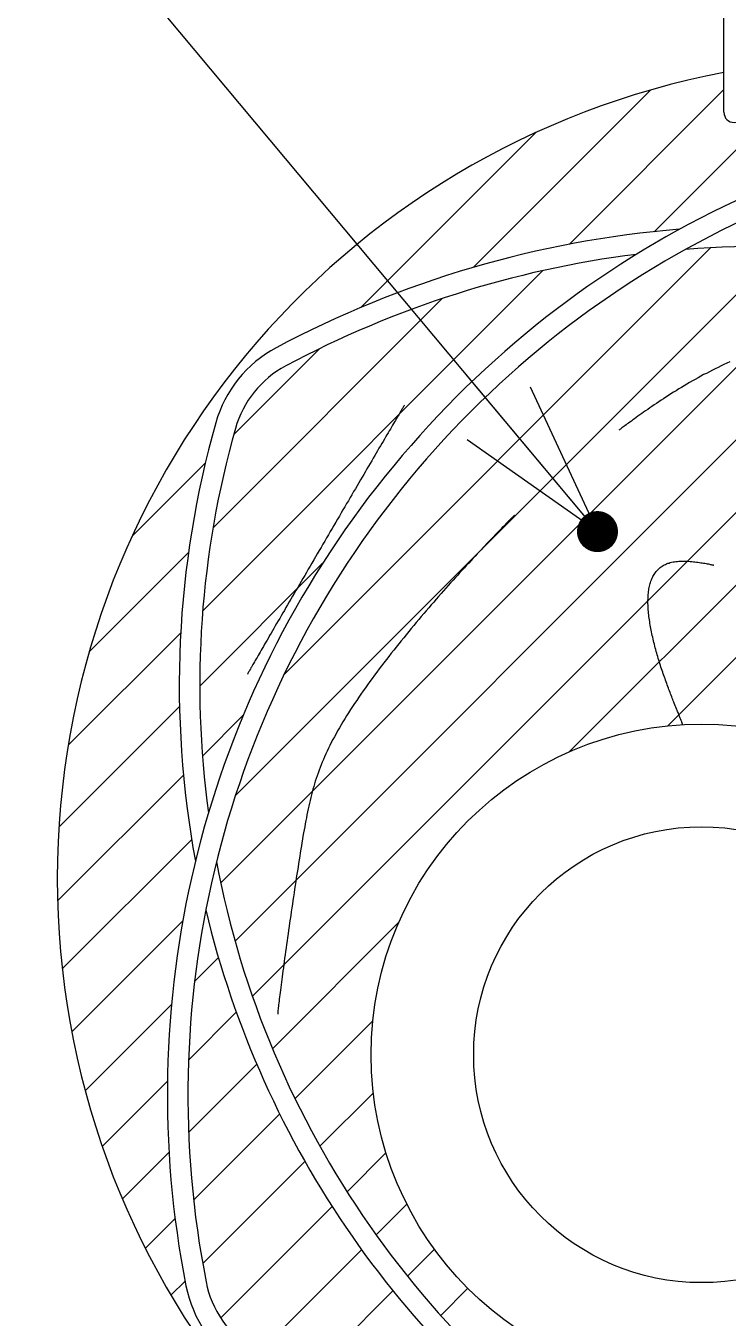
# Model space of a CAD drawing. Extents: x 443 to 1217, y -1921 to -677.
# Drawn here: x 555.49 to 564.62, y -1448.33 to -1431.55 of the extents above; entities that cross this region are included whole.
import ezdxf

# ---------------------------------------------------------------- set-up
doc = ezdxf.new("R2010")
doc.units = 0
doc.header["$MEASUREMENT"] = 0
doc.layers.get('0').update_dxf_attribs({"linetype": 'CONTINUOUS'})
for name, color, linetype in [('2', 2, 'CONTINUOUS'), ('3', 8, 'CONTINUOUS'), ('5', 7, 'CONTINUOUS')]:
    doc.layers.add(name, color=color, linetype=linetype)

# ---------------------------------------------------------------- blocks, each defined once
blk = doc.blocks.new('OPEN330A')
at = {"color": 0}
for q in [(30, 8.0385), (30, -8.0385), (40, 0)]:
    blk.add_line((0, 0), q, dxfattribs=at)
blk = doc.blocks.new('NEGDOTSMALL')
at = {"color": 0, "const_width": 4}
blk.add_lwpolyline([(-2, 0, 1), (2, 0, 1), (-2, 0)], format="xyb", dxfattribs=at)

msp = doc.modelspace()

# ---------------------------------------------------------------- linework, layer by layer
at = {"color": 7, "linetype": 'Continuous'}
msp.add_line((562.918, -1438.114), (544.072, -1415.57), dxfattribs=at)
at = {"layer": '2', "color": 8, "linetype": 'Continuous'}
for p, q in [((563.654, -1434.22), (565.89, -1431.984)), ((561.308, -1434.682), (563.612, -1432.378)), ((562.549, -1434.384), (564.56, -1432.373)), ((559.846, -1435.202), (562.116, -1432.933)), ((558.024, -1442.676), (566.236, -1434.464)), ((558.214, -1441.544), (565.343, -1434.415)), ((558.847, -1439.969), (564.387, -1434.429)), ((558.211, -1443.431), (567.075, -1434.566)), ((557.791, -1439.141), (562.206, -1434.727)), ((558.436, -1444.147), (567.869, -1434.714)), ((562.551, -1440.974), (568.623, -1434.902)), ((557.925, -1438.066), (560.902, -1435.088)), ((563.83, -1440.638), (569.341, -1435.126)), ((558.193, -1436.855), (559.311, -1435.738)), ((556.871, -1438.177), (557.824, -1437.225)), ((556.317, -1439.674), (557.606, -1438.384)), ((557.753, -1440.121), (559.348, -1438.526)), ((556.043, -1440.889), (557.505, -1439.427)), ((555.922, -1441.952), (557.489, -1440.385)), ((557.787, -1441.029), (558.317, -1440.499)), ((555.906, -1442.91), (557.54, -1441.275)), ((555.966, -1443.792), (557.647, -1442.111)), ((556.089, -1444.61), (557.532, -1443.167)), ((558.697, -1444.829), (560.337, -1443.188)), ((557.684, -1443.957), (557.995, -1443.646)), ((556.265, -1445.377), (557.385, -1444.257)), ((557.606, -1444.978), (558.227, -1444.356)), ((558.99, -1445.477), (560.001, -1444.466)), ((557.607, -1445.918), (558.493, -1445.032)), ((556.485, -1446.098), (557.332, -1445.251)), ((559.313, -1446.096), (560.007, -1445.402)), ((557.672, -1446.795), (558.791, -1445.676)), ((556.747, -1446.778), (557.353, -1446.173)), ((559.665, -1446.686), (560.171, -1446.18)), ((557.79, -1447.619), (559.117, -1446.292)), ((558.025, -1448.326), (559.472, -1446.879)), ((560.045, -1447.248), (560.443, -1446.85)), ((557.045, -1447.422), (557.432, -1447.035)), ((558.514, -1448.779), (559.854, -1447.439)), ((560.451, -1447.784), (560.801, -1447.434)), ((557.378, -1448.031), (557.561, -1447.848)), ((560.883, -1448.293), (561.235, -1447.941)), ((559.11, -1449.125), (560.261, -1447.973))]:
    msp.add_line(p, q, dxfattribs=at)
at = {"layer": '3', "color": 3, "linetype": 'Continuous'}
msp.add_line((564.56, -1432.669), (564.56, -1429.032), dxfattribs=at)
at = {"layer": '3', "color": 3}
for p, q in [((564.41, -1436.019), (564.372, -1436.039)), ((564.447, -1436.001), (564.41, -1436.019)), ((564.485, -1435.983), (564.447, -1436.001)), ((564.523, -1435.963), (564.485, -1435.983)), ((564.561, -1435.945), (564.523, -1435.963)), ((564.6, -1435.927), (564.561, -1435.945)), ((564.638, -1435.911), (564.6, -1435.927)), ((564.115, -1436.178), (564.079, -1436.2)), ((564.151, -1436.158), (564.115, -1436.178)), ((564.187, -1436.138), (564.151, -1436.158)), ((564.224, -1436.116), (564.187, -1436.138)), ((564.261, -1436.096), (564.224, -1436.116)), ((564.297, -1436.076), (564.261, -1436.096)), ((564.335, -1436.059), (564.297, -1436.076)), ((564.372, -1436.039), (564.335, -1436.059)), ((563.84, -1436.346), (563.807, -1436.368)), ((563.872, -1436.326), (563.84, -1436.346)), ((563.906, -1436.304), (563.872, -1436.326)), ((563.94, -1436.284), (563.906, -1436.304)), ((563.974, -1436.262), (563.94, -1436.284)), ((564.009, -1436.242), (563.974, -1436.262)), ((564.044, -1436.22), (564.009, -1436.242)), ((564.079, -1436.2), (564.044, -1436.22)), ((560.378, -1436.526), (560.371, -1436.538)), ((560.384, -1436.516), (560.378, -1436.526)), ((560.39, -1436.506), (560.384, -1436.516)), ((560.395, -1436.498), (560.39, -1436.506)), ((560.399, -1436.49), (560.395, -1436.498)), ((560.403, -1436.484), (560.399, -1436.49)), ((560.406, -1436.48), (560.403, -1436.484)), ((560.408, -1436.476), (560.406, -1436.48)), ((560.41, -1436.474), (560.408, -1436.476)), ((560.411, -1436.472), (560.41, -1436.474)), ((563.57, -1436.528), (563.543, -1436.546)), ((563.597, -1436.508), (563.57, -1436.528)), ((563.625, -1436.488), (563.597, -1436.508)), ((563.654, -1436.47), (563.625, -1436.488)), ((563.683, -1436.45), (563.654, -1436.47)), ((563.713, -1436.43), (563.683, -1436.45)), ((563.744, -1436.408), (563.713, -1436.43)), ((563.775, -1436.388), (563.744, -1436.408)), ((563.807, -1436.368), (563.775, -1436.388)), ((560.281, -1436.69), (560.269, -1436.712)), ((560.293, -1436.67), (560.281, -1436.69)), ((560.305, -1436.65), (560.293, -1436.67)), ((560.316, -1436.63), (560.305, -1436.65)), ((560.327, -1436.612), (560.316, -1436.63)), ((560.337, -1436.596), (560.327, -1436.612)), ((560.346, -1436.58), (560.337, -1436.596)), ((560.355, -1436.564), (560.346, -1436.58)), ((560.363, -1436.552), (560.355, -1436.564)), ((560.371, -1436.538), (560.363, -1436.552)), ((563.34, -1436.692), (563.322, -1436.704)), ((563.359, -1436.678), (563.34, -1436.692)), ((563.379, -1436.662), (563.359, -1436.678)), ((563.4, -1436.648), (563.379, -1436.662)), ((563.421, -1436.632), (563.4, -1436.648)), ((563.444, -1436.616), (563.421, -1436.632)), ((563.467, -1436.598), (563.444, -1436.616)), ((563.492, -1436.582), (563.467, -1436.598)), ((563.517, -1436.564), (563.492, -1436.582)), ((563.543, -1436.546), (563.517, -1436.564)), ((560.182, -1436.858), (560.166, -1436.886)), ((560.198, -1436.832), (560.182, -1436.858)), ((560.213, -1436.806), (560.198, -1436.832)), ((560.228, -1436.782), (560.213, -1436.806)), ((560.242, -1436.758), (560.228, -1436.782)), ((560.255, -1436.734), (560.242, -1436.758)), ((560.269, -1436.712), (560.255, -1436.734)), ((563.202, -1436.792), (563.196, -1436.796)), ((563.208, -1436.788), (563.202, -1436.792)), ((563.216, -1436.782), (563.208, -1436.788)), ((563.226, -1436.776), (563.216, -1436.782)), ((563.236, -1436.768), (563.226, -1436.776)), ((563.248, -1436.76), (563.236, -1436.768)), ((563.26, -1436.75), (563.248, -1436.76)), ((563.274, -1436.74), (563.26, -1436.75)), ((563.289, -1436.728), (563.274, -1436.74)), ((563.305, -1436.716), (563.289, -1436.728)), ((563.322, -1436.704), (563.305, -1436.716)), ((560.08, -1437.032), (560.062, -1437.064)), ((560.098, -1437.002), (560.08, -1437.032)), ((560.116, -1436.972), (560.098, -1437.002)), ((560.133, -1436.942), (560.116, -1436.972)), ((560.15, -1436.914), (560.133, -1436.942)), ((560.166, -1436.886), (560.15, -1436.914)), ((559.985, -1437.195), (559.965, -1437.229)), ((560.005, -1437.161), (559.985, -1437.195)), ((560.024, -1437.127), (560.005, -1437.161)), ((560.043, -1437.095), (560.024, -1437.127)), ((560.062, -1437.064), (560.043, -1437.095)), ((559.882, -1437.371), (559.861, -1437.407)), ((559.903, -1437.335), (559.882, -1437.371)), ((559.924, -1437.299), (559.903, -1437.335)), ((559.945, -1437.263), (559.924, -1437.299)), ((559.965, -1437.229), (559.945, -1437.263)), ((559.795, -1437.519), (559.773, -1437.557)), ((559.817, -1437.481), (559.795, -1437.519)), ((559.839, -1437.443), (559.817, -1437.481)), ((559.861, -1437.407), (559.839, -1437.443)), ((559.705, -1437.673), (559.682, -1437.713)), ((559.728, -1437.635), (559.705, -1437.673)), ((559.75, -1437.595), (559.728, -1437.635)), ((559.773, -1437.557), (559.75, -1437.595)), ((559.589, -1437.871), (559.565, -1437.913)), ((559.612, -1437.831), (559.589, -1437.871)), ((559.636, -1437.791), (559.612, -1437.831)), ((559.659, -1437.751), (559.636, -1437.791)), ((559.682, -1437.713), (559.659, -1437.751)), ((559.494, -1438.035), (559.47, -1438.075)), ((559.518, -1437.993), (559.494, -1438.035)), ((559.542, -1437.953), (559.518, -1437.993)), ((559.565, -1437.913), (559.542, -1437.953)), ((561.713, -1438.031), (561.697, -1438.047)), ((561.727, -1438.015), (561.713, -1438.031)), ((561.741, -1438.001), (561.727, -1438.015)), ((561.755, -1437.989), (561.741, -1438.001)), ((561.767, -1437.975), (561.755, -1437.989)), ((561.778, -1437.965), (561.767, -1437.975)), ((561.789, -1437.953), (561.778, -1437.965)), ((561.798, -1437.945), (561.789, -1437.953)), ((561.807, -1437.935), (561.798, -1437.945)), ((561.815, -1437.927), (561.807, -1437.935)), ((561.821, -1437.921), (561.815, -1437.927)), ((561.827, -1437.915), (561.821, -1437.921)), ((561.832, -1437.911), (561.827, -1437.915)), ((561.836, -1437.907), (561.832, -1437.911)), ((561.838, -1437.905), (561.836, -1437.907)), ((561.84, -1437.903), (561.838, -1437.905)), ((561.84, -1437.903), (561.84, -1437.903)), ((559.399, -1438.196), (559.375, -1438.238)), ((559.423, -1438.156), (559.399, -1438.196)), ((559.447, -1438.114), (559.423, -1438.156)), ((559.47, -1438.075), (559.447, -1438.114)), ((561.546, -1438.202), (561.524, -1438.226)), ((561.567, -1438.18), (561.546, -1438.202)), ((561.588, -1438.158), (561.567, -1438.18)), ((561.608, -1438.138), (561.588, -1438.158)), ((561.627, -1438.118), (561.608, -1438.138)), ((561.646, -1438.098), (561.627, -1438.118)), ((561.664, -1438.081), (561.646, -1438.098)), ((561.681, -1438.063), (561.664, -1438.081)), ((561.697, -1438.047), (561.681, -1438.063)), ((559.303, -1438.36), (559.279, -1438.402)), ((559.327, -1438.32), (559.303, -1438.36)), ((559.351, -1438.278), (559.327, -1438.32)), ((559.375, -1438.238), (559.351, -1438.278)), ((561.38, -1438.378), (561.354, -1438.404)), ((561.406, -1438.35), (561.38, -1438.378)), ((561.431, -1438.324), (561.406, -1438.35)), ((561.455, -1438.298), (561.431, -1438.324)), ((561.478, -1438.274), (561.455, -1438.298)), ((561.502, -1438.248), (561.478, -1438.274)), ((561.524, -1438.226), (561.502, -1438.248)), ((559.209, -1438.524), (559.185, -1438.564)), ((559.232, -1438.482), (559.209, -1438.524)), ((559.256, -1438.442), (559.232, -1438.482)), ((559.279, -1438.402), (559.256, -1438.442)), ((561.246, -1438.522), (561.218, -1438.552)), ((561.274, -1438.492), (561.246, -1438.522)), ((561.301, -1438.462), (561.274, -1438.492)), ((561.328, -1438.434), (561.301, -1438.462)), ((561.354, -1438.404), (561.328, -1438.434)), ((563.772, -1438.554), (563.786, -1438.546)), ((563.786, -1438.546), (563.8, -1438.54)), ((563.8, -1438.54), (563.816, -1438.532)), ((563.816, -1438.532), (563.831, -1438.526)), ((563.831, -1438.526), (563.847, -1438.522)), ((563.847, -1438.522), (563.864, -1438.516)), ((563.864, -1438.516), (563.881, -1438.512)), ((563.881, -1438.512), (563.899, -1438.508)), ((563.899, -1438.508), (563.917, -1438.506)), ((563.917, -1438.506), (563.936, -1438.504)), ((563.936, -1438.504), (563.956, -1438.502)), ((563.956, -1438.502), (563.976, -1438.5)), ((563.976, -1438.5), (563.996, -1438.498)), ((563.996, -1438.498), (564.017, -1438.498)), ((564.017, -1438.498), (564.037, -1438.498)), ((564.037, -1438.498), (564.058, -1438.498)), ((564.058, -1438.498), (564.079, -1438.5)), ((564.079, -1438.5), (564.1, -1438.5)), ((564.1, -1438.5), (564.121, -1438.502)), ((564.121, -1438.502), (564.142, -1438.504)), ((564.142, -1438.504), (564.163, -1438.506)), ((564.163, -1438.506), (564.183, -1438.508)), ((564.183, -1438.508), (564.203, -1438.51)), ((564.203, -1438.51), (564.223, -1438.512)), ((564.223, -1438.512), (564.242, -1438.516)), ((564.242, -1438.516), (564.261, -1438.518)), ((564.261, -1438.518), (564.279, -1438.52)), ((564.279, -1438.52), (564.296, -1438.524)), ((564.296, -1438.524), (564.313, -1438.526)), ((564.313, -1438.526), (564.329, -1438.528)), ((564.329, -1438.528), (564.344, -1438.532)), ((564.344, -1438.532), (564.358, -1438.534)), ((564.358, -1438.534), (564.371, -1438.536)), ((564.371, -1438.536), (564.383, -1438.54)), ((564.383, -1438.54), (564.394, -1438.542)), ((564.394, -1438.542), (564.404, -1438.544)), ((564.404, -1438.544), (564.413, -1438.544)), ((564.413, -1438.544), (564.42, -1438.546)), ((564.42, -1438.546), (564.426, -1438.548)), ((564.426, -1438.548), (564.43, -1438.548)), ((559.115, -1438.684), (559.092, -1438.724)), ((559.138, -1438.644), (559.115, -1438.684)), ((559.162, -1438.604), (559.138, -1438.644)), ((559.185, -1438.564), (559.162, -1438.604)), ((561.072, -1438.712), (561.042, -1438.746)), ((561.102, -1438.68), (561.072, -1438.712)), ((561.131, -1438.646), (561.102, -1438.68)), ((561.161, -1438.614), (561.131, -1438.646)), ((561.19, -1438.584), (561.161, -1438.614)), ((561.218, -1438.552), (561.19, -1438.584)), ((563.624, -1438.728), (563.631, -1438.712)), ((563.631, -1438.712), (563.638, -1438.698)), ((563.638, -1438.698), (563.645, -1438.684)), ((563.645, -1438.684), (563.653, -1438.672)), ((563.653, -1438.672), (563.662, -1438.658)), ((563.662, -1438.658), (563.67, -1438.646)), ((563.67, -1438.646), (563.68, -1438.634)), ((563.68, -1438.634), (563.689, -1438.622)), ((563.689, -1438.622), (563.7, -1438.612)), ((563.7, -1438.612), (563.711, -1438.6)), ((563.711, -1438.6), (563.722, -1438.59)), ((563.722, -1438.59), (563.734, -1438.58)), ((563.734, -1438.58), (563.746, -1438.572)), ((563.746, -1438.572), (563.759, -1438.562)), ((563.759, -1438.562), (563.772, -1438.554)), ((559.001, -1438.878), (558.979, -1438.916)), ((559.024, -1438.84), (559.001, -1438.878)), ((559.046, -1438.802), (559.024, -1438.84)), ((559.069, -1438.762), (559.046, -1438.802)), ((559.092, -1438.724), (559.069, -1438.762)), ((560.918, -1438.884), (560.886, -1438.92)), ((560.949, -1438.85), (560.918, -1438.884)), ((560.98, -1438.814), (560.949, -1438.85)), ((561.011, -1438.78), (560.98, -1438.814)), ((561.042, -1438.746), (561.011, -1438.78)), ((563.582, -1438.894), (563.584, -1438.876)), ((563.584, -1438.876), (563.587, -1438.858)), ((563.587, -1438.858), (563.59, -1438.84)), ((563.59, -1438.84), (563.594, -1438.824)), ((563.594, -1438.824), (563.598, -1438.806)), ((563.598, -1438.806), (563.603, -1438.79)), ((563.603, -1438.79), (563.607, -1438.774)), ((563.607, -1438.774), (563.613, -1438.758)), ((563.613, -1438.758), (563.618, -1438.742)), ((563.618, -1438.742), (563.624, -1438.728)), ((558.914, -1439.028), (558.893, -1439.066)), ((558.935, -1438.992), (558.914, -1439.028)), ((558.957, -1438.954), (558.935, -1438.992)), ((558.979, -1438.916), (558.957, -1438.954)), ((560.791, -1439.03), (560.759, -1439.066)), ((560.823, -1438.992), (560.791, -1439.03)), ((560.855, -1438.956), (560.823, -1438.992)), ((560.886, -1438.92), (560.855, -1438.956)), ((563.574, -1439.008), (563.575, -1438.988)), ((563.574, -1439.028), (563.574, -1439.008)), ((563.574, -1439.048), (563.574, -1439.028)), ((563.575, -1439.07), (563.574, -1439.048)), ((563.575, -1438.97), (563.576, -1438.95)), ((563.575, -1438.988), (563.575, -1438.97)), ((563.576, -1438.95), (563.578, -1438.93)), ((563.578, -1438.93), (563.58, -1438.912)), ((563.58, -1438.912), (563.582, -1438.894)), ((558.81, -1439.207), (558.79, -1439.241)), ((558.83, -1439.171), (558.81, -1439.207)), ((558.851, -1439.137), (558.83, -1439.171)), ((558.872, -1439.101), (558.851, -1439.137)), ((558.893, -1439.066), (558.872, -1439.101)), ((560.629, -1439.217), (560.596, -1439.255)), ((560.662, -1439.179), (560.629, -1439.217)), ((560.694, -1439.141), (560.662, -1439.179)), ((560.726, -1439.103), (560.694, -1439.141)), ((560.759, -1439.066), (560.726, -1439.103)), ((563.576, -1439.089), (563.575, -1439.07)), ((563.577, -1439.109), (563.576, -1439.089)), ((563.578, -1439.131), (563.577, -1439.109)), ((563.58, -1439.151), (563.578, -1439.131)), ((563.582, -1439.173), (563.58, -1439.151)), ((563.584, -1439.195), (563.582, -1439.173)), ((563.587, -1439.217), (563.584, -1439.195)), ((563.59, -1439.239), (563.587, -1439.217)), ((558.714, -1439.371), (558.696, -1439.403)), ((558.732, -1439.339), (558.714, -1439.371)), ((558.751, -1439.307), (558.732, -1439.339)), ((558.771, -1439.275), (558.751, -1439.307)), ((558.79, -1439.241), (558.771, -1439.275)), ((560.498, -1439.373), (560.466, -1439.413)), ((560.531, -1439.333), (560.498, -1439.373)), ((560.564, -1439.295), (560.531, -1439.333)), ((560.596, -1439.255), (560.564, -1439.295)), ((563.593, -1439.261), (563.59, -1439.239)), ((563.596, -1439.283), (563.593, -1439.261)), ((563.6, -1439.305), (563.596, -1439.283)), ((563.603, -1439.327), (563.6, -1439.305)), ((563.607, -1439.349), (563.603, -1439.327)), ((563.611, -1439.373), (563.607, -1439.349)), ((563.616, -1439.395), (563.611, -1439.373)), ((558.61, -1439.551), (558.594, -1439.577)), ((558.627, -1439.523), (558.61, -1439.551)), ((558.643, -1439.493), (558.627, -1439.523)), ((558.66, -1439.465), (558.643, -1439.493)), ((558.678, -1439.435), (558.66, -1439.465)), ((558.696, -1439.403), (558.678, -1439.435)), ((560.368, -1439.533), (560.336, -1439.573)), ((560.401, -1439.493), (560.368, -1439.533)), ((560.433, -1439.453), (560.401, -1439.493)), ((560.466, -1439.413), (560.433, -1439.453)), ((563.62, -1439.417), (563.616, -1439.395)), ((563.625, -1439.441), (563.62, -1439.417)), ((563.63, -1439.463), (563.625, -1439.441)), ((563.635, -1439.487), (563.63, -1439.463)), ((563.641, -1439.509), (563.635, -1439.487)), ((563.646, -1439.531), (563.641, -1439.509)), ((563.652, -1439.555), (563.646, -1439.531)), ((563.658, -1439.577), (563.652, -1439.555)), ((558.522, -1439.703), (558.509, -1439.725)), ((558.536, -1439.679), (558.522, -1439.703)), ((558.55, -1439.655), (558.536, -1439.679)), ((558.564, -1439.631), (558.55, -1439.655)), ((558.579, -1439.605), (558.564, -1439.631)), ((558.594, -1439.577), (558.579, -1439.605)), ((560.24, -1439.693), (560.208, -1439.735)), ((560.272, -1439.653), (560.24, -1439.693)), ((560.304, -1439.613), (560.272, -1439.653)), ((560.336, -1439.573), (560.304, -1439.613)), ((563.663, -1439.601), (563.658, -1439.577)), ((563.669, -1439.623), (563.663, -1439.601)), ((563.676, -1439.647), (563.669, -1439.623)), ((563.682, -1439.669), (563.676, -1439.647)), ((563.688, -1439.693), (563.682, -1439.669)), ((563.695, -1439.715), (563.688, -1439.693)), ((563.702, -1439.737), (563.695, -1439.715)), ((558.416, -1439.885), (558.409, -1439.899)), ((558.424, -1439.873), (558.416, -1439.885)), ((558.433, -1439.857), (558.424, -1439.873)), ((558.442, -1439.841), (558.433, -1439.857)), ((558.452, -1439.825), (558.442, -1439.841)), ((558.462, -1439.807), (558.452, -1439.825)), ((558.473, -1439.787), (558.462, -1439.807)), ((558.484, -1439.767), (558.473, -1439.787)), ((558.496, -1439.747), (558.484, -1439.767)), ((558.509, -1439.725), (558.496, -1439.747)), ((560.114, -1439.857), (560.083, -1439.897)), ((560.145, -1439.817), (560.114, -1439.857)), ((560.176, -1439.775), (560.145, -1439.817)), ((560.208, -1439.735), (560.176, -1439.775)), ((563.708, -1439.761), (563.702, -1439.737)), ((563.715, -1439.783), (563.708, -1439.761)), ((563.722, -1439.805), (563.715, -1439.783)), ((563.729, -1439.829), (563.722, -1439.805)), ((563.736, -1439.851), (563.729, -1439.829)), ((563.743, -1439.873), (563.736, -1439.851)), ((563.751, -1439.895), (563.743, -1439.873)), ((558.372, -1439.965), (558.371, -1439.965)), ((558.373, -1439.961), (558.372, -1439.965)), ((558.375, -1439.959), (558.373, -1439.961)), ((558.378, -1439.953), (558.375, -1439.959)), ((558.381, -1439.947), (558.378, -1439.953)), ((558.386, -1439.939), (558.381, -1439.947)), ((558.39, -1439.931), (558.386, -1439.939)), ((558.396, -1439.921), (558.39, -1439.931)), ((558.402, -1439.911), (558.396, -1439.921)), ((558.409, -1439.899), (558.402, -1439.911)), ((559.992, -1440.021), (559.962, -1440.061)), ((560.022, -1439.979), (559.992, -1440.021)), ((560.052, -1439.939), (560.022, -1439.979)), ((560.083, -1439.897), (560.052, -1439.939)), ((563.758, -1439.917), (563.751, -1439.895)), ((563.765, -1439.939), (563.758, -1439.917)), ((563.772, -1439.959), (563.765, -1439.939)), ((563.78, -1439.981), (563.772, -1439.959)), ((563.787, -1440.003), (563.78, -1439.981)), ((563.795, -1440.023), (563.787, -1440.003)), ((563.802, -1440.045), (563.795, -1440.023)), ((563.809, -1440.065), (563.802, -1440.045)), ((559.846, -1440.224), (559.818, -1440.264)), ((559.875, -1440.184), (559.846, -1440.224)), ((559.903, -1440.142), (559.875, -1440.184)), ((559.932, -1440.102), (559.903, -1440.142)), ((559.962, -1440.061), (559.932, -1440.102)), ((563.817, -1440.085), (563.809, -1440.065)), ((563.824, -1440.106), (563.817, -1440.085)), ((563.832, -1440.126), (563.824, -1440.106)), ((563.839, -1440.146), (563.832, -1440.126)), ((563.846, -1440.164), (563.839, -1440.146)), ((563.853, -1440.184), (563.846, -1440.164)), ((563.861, -1440.204), (563.853, -1440.184)), ((563.868, -1440.222), (563.861, -1440.204)), ((563.875, -1440.24), (563.868, -1440.222)), ((559.737, -1440.386), (559.711, -1440.426)), ((559.764, -1440.346), (559.737, -1440.386)), ((559.791, -1440.306), (559.764, -1440.346)), ((559.818, -1440.264), (559.791, -1440.306)), ((563.882, -1440.258), (563.875, -1440.24)), ((563.889, -1440.276), (563.882, -1440.258)), ((563.895, -1440.294), (563.889, -1440.276)), ((563.902, -1440.312), (563.895, -1440.294)), ((563.909, -1440.328), (563.902, -1440.312)), ((563.915, -1440.344), (563.909, -1440.328)), ((563.922, -1440.362), (563.915, -1440.344)), ((563.928, -1440.378), (563.922, -1440.362)), ((563.935, -1440.392), (563.928, -1440.378)), ((563.941, -1440.408), (563.935, -1440.392)), ((559.636, -1440.546), (559.612, -1440.584)), ((559.66, -1440.506), (559.636, -1440.546)), ((559.685, -1440.466), (559.66, -1440.506)), ((559.711, -1440.426), (559.685, -1440.466)), ((563.947, -1440.422), (563.941, -1440.408)), ((563.952, -1440.436), (563.947, -1440.422)), ((563.958, -1440.45), (563.952, -1440.436)), ((563.964, -1440.464), (563.958, -1440.45)), ((563.969, -1440.478), (563.964, -1440.464)), ((563.974, -1440.49), (563.969, -1440.478)), ((563.979, -1440.502), (563.974, -1440.49)), ((563.984, -1440.514), (563.979, -1440.502)), ((563.988, -1440.526), (563.984, -1440.514)), ((563.993, -1440.536), (563.988, -1440.526)), ((563.997, -1440.546), (563.993, -1440.536)), ((564.001, -1440.556), (563.997, -1440.546)), ((564.005, -1440.566), (564.001, -1440.556)), ((559.543, -1440.702), (559.522, -1440.74)), ((559.566, -1440.662), (559.543, -1440.702)), ((559.588, -1440.624), (559.566, -1440.662)), ((559.612, -1440.584), (559.588, -1440.624)), ((564.008, -1440.574), (564.005, -1440.566)), ((564.012, -1440.584), (564.008, -1440.574)), ((564.015, -1440.592), (564.012, -1440.584)), ((564.017, -1440.598), (564.015, -1440.592)), ((564.02, -1440.606), (564.017, -1440.598)), ((564.022, -1440.612), (564.02, -1440.606)), ((564.024, -1440.616), (564.022, -1440.612)), ((564.026, -1440.622), (564.024, -1440.616)), ((559.442, -1440.892), (559.424, -1440.928)), ((559.461, -1440.854), (559.442, -1440.892)), ((559.48, -1440.816), (559.461, -1440.854)), ((559.501, -1440.778), (559.48, -1440.816)), ((559.522, -1440.74), (559.501, -1440.778)), ((559.373, -1441.038), (559.358, -1441.072)), ((559.389, -1441), (559.373, -1441.038)), ((559.406, -1440.964), (559.389, -1441)), ((559.424, -1440.928), (559.406, -1440.964)), ((559.301, -1441.213), (559.288, -1441.249)), ((559.314, -1441.179), (559.301, -1441.213)), ((559.328, -1441.143), (559.314, -1441.179)), ((559.343, -1441.107), (559.328, -1441.143)), ((559.358, -1441.072), (559.343, -1441.107)), ((559.242, -1441.391), (559.232, -1441.425)), ((559.253, -1441.355), (559.242, -1441.391)), ((559.264, -1441.319), (559.253, -1441.355)), ((559.276, -1441.285), (559.264, -1441.319)), ((559.288, -1441.249), (559.276, -1441.285)), ((559.193, -1441.569), (559.185, -1441.605)), ((559.202, -1441.533), (559.193, -1441.569)), ((559.212, -1441.497), (559.202, -1441.533)), ((559.222, -1441.461), (559.212, -1441.497)), ((559.232, -1441.425), (559.222, -1441.461)), ((559.16, -1441.715), (559.152, -1441.753)), ((559.168, -1441.679), (559.16, -1441.715)), ((559.176, -1441.641), (559.168, -1441.679)), ((559.185, -1441.605), (559.176, -1441.641)), ((559.129, -1441.867), (559.122, -1441.907)), ((559.137, -1441.829), (559.129, -1441.867)), ((559.144, -1441.791), (559.137, -1441.829)), ((559.152, -1441.753), (559.144, -1441.791)), ((559.093, -1442.069), (559.086, -1442.11)), ((559.1, -1442.027), (559.093, -1442.069)), ((559.108, -1441.987), (559.1, -1442.027)), ((559.115, -1441.947), (559.108, -1441.987)), ((559.122, -1441.907), (559.115, -1441.947)), ((559.065, -1442.24), (559.058, -1442.286)), ((559.072, -1442.196), (559.065, -1442.24)), ((559.079, -1442.154), (559.072, -1442.196)), ((559.086, -1442.11), (559.079, -1442.154)), ((559.043, -1442.376), (559.036, -1442.424)), ((559.05, -1442.33), (559.043, -1442.376)), ((559.058, -1442.286), (559.05, -1442.33)), ((559.014, -1442.564), (559.006, -1442.612)), ((559.021, -1442.518), (559.014, -1442.564)), ((559.029, -1442.47), (559.021, -1442.518)), ((559.036, -1442.424), (559.029, -1442.47)), ((558.992, -1442.71), (558.984, -1442.758)), ((558.999, -1442.66), (558.992, -1442.71)), ((559.006, -1442.612), (558.999, -1442.66)), ((558.962, -1442.904), (558.955, -1442.952)), ((558.969, -1442.856), (558.962, -1442.904)), ((558.977, -1442.806), (558.969, -1442.856)), ((558.984, -1442.758), (558.977, -1442.806)), ((558.94, -1443.05), (558.933, -1443.098)), ((558.948, -1443.002), (558.94, -1443.05)), ((558.955, -1442.952), (558.948, -1443.002)), ((558.912, -1443.243), (558.906, -1443.289)), ((558.919, -1443.195), (558.912, -1443.243)), ((558.926, -1443.147), (558.919, -1443.195)), ((558.933, -1443.098), (558.926, -1443.147)), ((558.892, -1443.383), (558.886, -1443.429)), ((558.899, -1443.337), (558.892, -1443.383)), ((558.906, -1443.289), (558.899, -1443.337)), ((558.866, -1443.565), (558.86, -1443.609)), ((558.873, -1443.521), (558.866, -1443.565)), ((558.879, -1443.475), (558.873, -1443.521)), ((558.886, -1443.429), (558.879, -1443.475)), ((558.843, -1443.737), (558.838, -1443.777)), ((558.849, -1443.695), (558.843, -1443.737)), ((558.854, -1443.653), (558.849, -1443.695)), ((558.86, -1443.609), (558.854, -1443.653)), ((558.822, -1443.895), (558.817, -1443.931)), ((558.827, -1443.855), (558.822, -1443.895)), ((558.832, -1443.817), (558.827, -1443.855)), ((558.838, -1443.777), (558.832, -1443.817)), ((558.799, -1444.069), (558.795, -1444.099)), ((558.803, -1444.035), (558.799, -1444.069)), ((558.808, -1444.001), (558.803, -1444.035)), ((558.812, -1443.967), (558.808, -1444.001)), ((558.817, -1443.931), (558.812, -1443.967)), ((558.779, -1444.234), (558.776, -1444.258)), ((558.782, -1444.21), (558.779, -1444.234)), ((558.785, -1444.184), (558.782, -1444.21)), ((558.788, -1444.156), (558.785, -1444.184)), ((558.791, -1444.128), (558.788, -1444.156)), ((558.795, -1444.099), (558.791, -1444.128)), ((558.766, -1444.36), (558.765, -1444.37)), ((558.765, -1444.37), (558.765, -1444.38)), ((558.767, -1444.346), (558.766, -1444.36)), ((558.768, -1444.332), (558.767, -1444.346)), ((558.77, -1444.316), (558.768, -1444.332)), ((558.772, -1444.298), (558.77, -1444.316)), ((558.774, -1444.278), (558.772, -1444.298)), ((558.776, -1444.258), (558.774, -1444.278))]:
    msp.add_line(p, q, dxfattribs=at)
at = {"layer": '3', "color": 3, "linetype": 'Continuous'}
for centre, radius, start, end in [((566.558, -1442.619), 10.656, 100.8069, 259.1931), ((570.156, -1445.43), 12.825, 92.8172, 191.1441), ((564.693, -1432.669), 0.133, 180, 0), ((570.156, -1445.43), 12.558, 92.8172, 191.1441), ((565.066, -1447.565), 13.42, 94.6322, 118.1018), ((565.066, -1447.565), 13.154, 97.1738, 118.1018), ((565.066, -1447.565), 13.154, 50.3203, 94.3838), ((559.497, -1437.137), 1.598, 118.1018, 164.1993), ((559.497, -1437.137), 1.332, 118.1018, 164.1993), ((570.008, -1440.112), 12.522, 164.1993, 190.4979), ((570.008, -1440.112), 12.256, 164.1993, 187.7668), ((570.008, -1440.112), 12.256, 190.7649, 239.0501), ((570.008, -1440.112), 12.522, 193.4544, 236.2098), ((565.415, -1437.58), 13.154, 237.9493, 329.9852), ((565.415, -1437.58), 13.42, 237.9493, 329.9852), ((559.141, -1447.6), 1.598, 191.1441, 237.9493), ((559.141, -1447.6), 1.332, 191.1441, 237.9493)]:
    msp.add_arc(centre, radius, start, end, dxfattribs=at)
at = {"layer": '5', "color": 3, "linetype": 'Continuous'}
for radius in [4.292, 2.96]:
    msp.add_circle((564.27, -1444.907), radius, dxfattribs=at)

# ---------------------------------------------------------------- block references
at = {"color": 7, "linetype": 'Continuous', "xscale": 0.06660042304401832, "yscale": 0.06660042304401832, "zscale": 0.06660042304401832}
for name, rotation in [('OPEN330A', 129.8941081246657), ('NEGDOTSMALL', 69.89410812466575)]:
    msp.add_blockref(name, (562.918, -1438.114), dxfattribs=dict(at, rotation=rotation))

doc.saveas('drawing.dxf')
